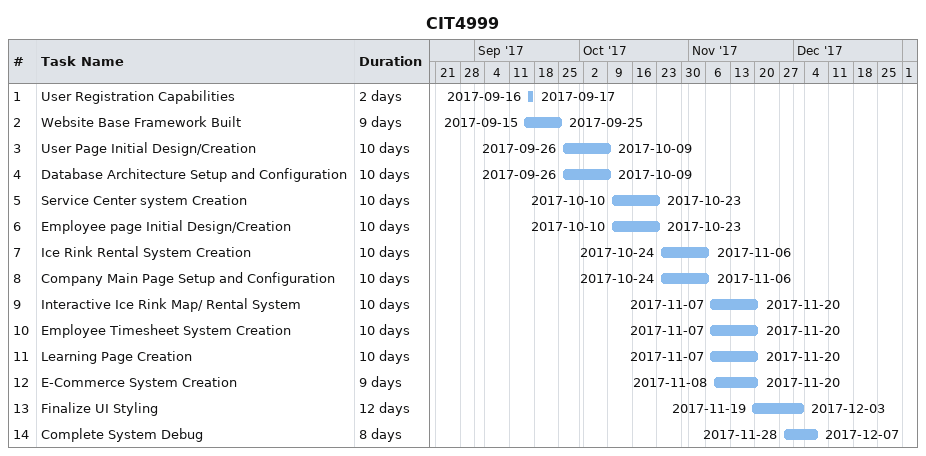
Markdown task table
CIT4999

| ID | Task | Duration | Start | Finish |
|---|---|---|---|---|
| 1 | User Registration Capabilities | 2d | 2017-09-16 | 2017-09-17 |
| 2 | Website Base Framework Built | 9d | 2017-09-15 | 2017-09-25 |
| 3 | User Page Initial Design/Creation | 10d | 2017-09-26 | 2017-10-09 |
| 4 | Database Architecture Setup and Configuration | 10d | 2017-09-26 | 2017-10-09 |
| 5 | Service Center system Creation | 10d | 2017-10-10 | 2017-10-23 |
| 6 | Employee page Initial Design/Creation | 10d | 2017-10-10 | 2017-10-23 |
| 7 | Ice Rink Rental System Creation | 10d | 2017-10-24 | 2017-11-06 |
| 8 | Company Main Page Setup and Configuration | 10d | 2017-10-24 | 2017-11-06 |
| 9 | Interactive Ice Rink Map/ Rental System | 10d | 2017-11-07 | 2017-11-20 |
| 10 | Employee Timesheet System Creation | 10d | 2017-11-07 | 2017-11-20 |
| 11 | Learning Page Creation | 10d | 2017-11-07 | 2017-11-20 |
| 12 | E-Commerce System Creation | 9d | 2017-11-08 | 2017-11-20 |
| 13 | Finalize UI Styling | 12d | 2017-11-19 | 2017-12-03 |
| 14 | Complete System Debug | 8d | 2017-11-28 | 2017-12-07 |
